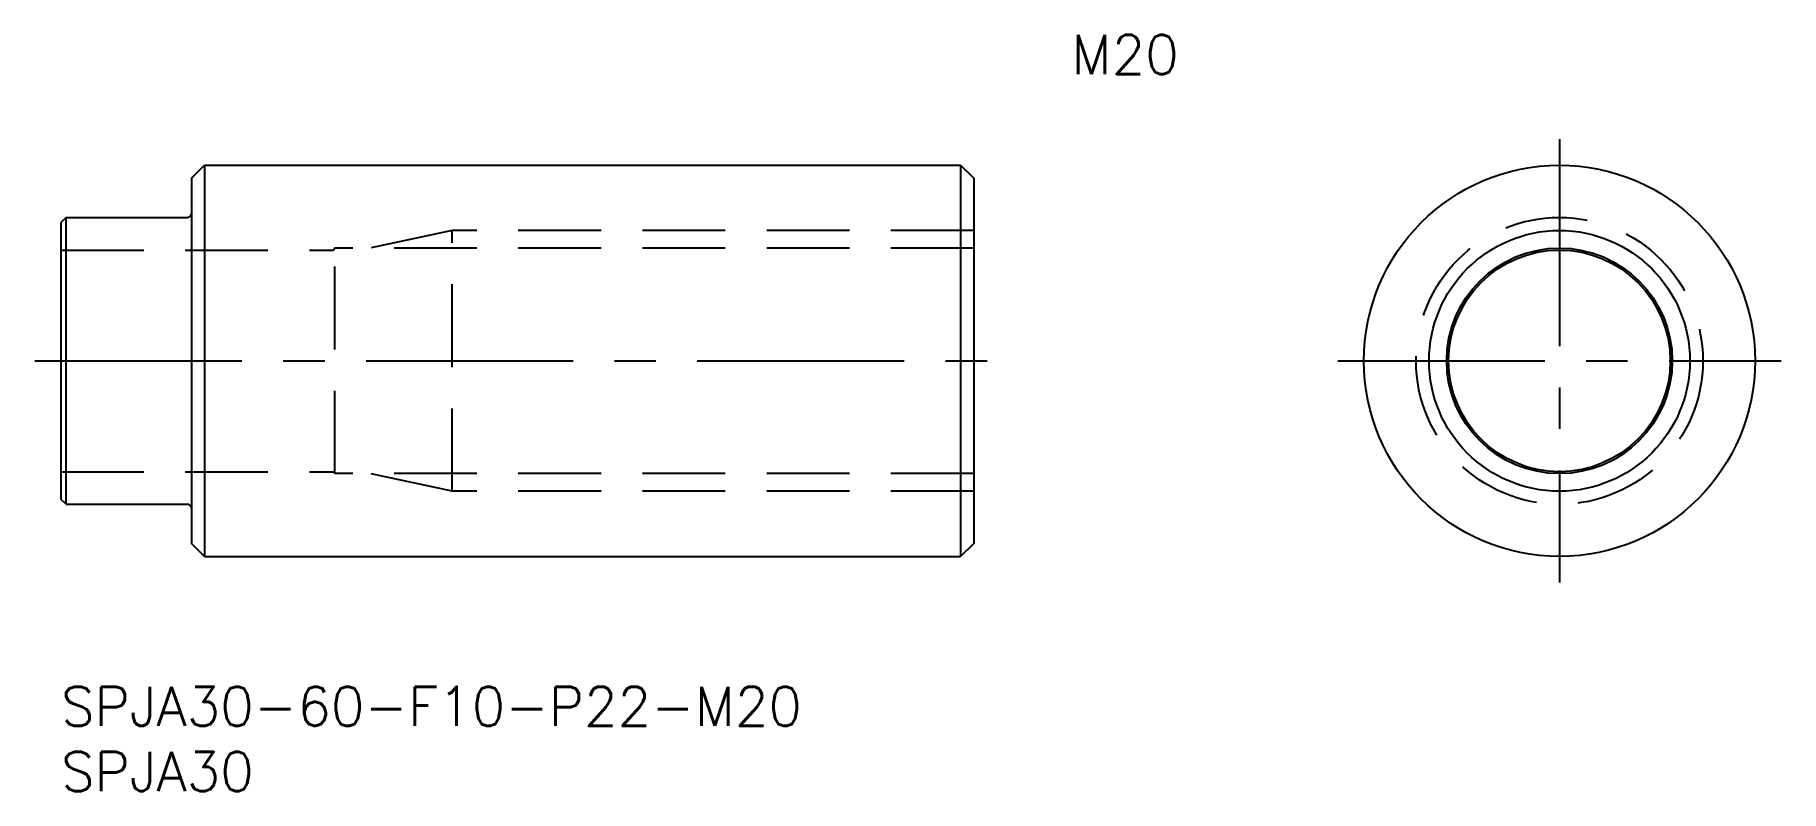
# Model space of a CAD drawing. Extents: x -2 to 132, y -8 to 50.
import ezdxf

# ---------------------------------------------------------------- set-up
doc = ezdxf.new("R2010")
doc.units = 0
doc.header["$LTSCALE"] = 0.5
doc.linetypes.add('CENTER', pattern=[50.8, 31.75, -6.35, 6.35, -6.35])
doc.linetypes.add('DASHED', pattern=[19.05, 12.7, -6.35])
for name, color, linetype in [('MSM_CENTER', 1, 'CENTER'), ('MSM_CONTINUOUS', 7, 'CONTINUOUS'), ('MSM_DASHED', 4, 'DASHED'), ('MSM_NARROW', 5, 'CONTINUOUS'), ('MSM_PART_NUMBER', 7, 'CONTINUOUS')]:
    doc.layers.add(name, color=color, linetype=linetype)
doc.styles.get("Standard").update_dxf_attribs({"font": 'txt.shx', "height": 3, "bigfont": 'bigfont.shx'})

# ---------------------------------------------------------------- blocks, each defined once
blk = doc.blocks.new('*U4')
at = {"layer": 'MSM_PART_NUMBER'}
blk.add_text('SPJA30-60-F10-P22-M20', height=3, dxfattribs=at).set_placement((0, -3))
blk = doc.blocks.new('*U5')
at = {"layer": 'MSM_PART_NUMBER'}
blk.add_text('SPJA30', height=3, dxfattribs=at).set_placement((0, -8))
blk = doc.blocks.new('*U6')
at = {"layer": 'MSM_PART_NUMBER'}
blk.add_text('M20', height=3, dxfattribs=at).set_placement((77.5, 47))

msp = doc.modelspace()

# ---------------------------------------------------------------- linework, layer by layer
at = {"layer": 'MSM_CENTER'}
for p, q in [((114.93, 42), (114.93, 8)), ((-2, 25), (72, 25)), ((97.93, 25), (131.93, 25))]:
    msp.add_line(p, q, dxfattribs=at)
at = {"layer": 'MSM_CONTINUOUS'}
for p, q in [((10, 39), (11, 40)), ((10, 39), (10, 11)), ((11, 40), (69, 40)), ((11, 40), (11, 10)), ((69, 40), (69, 10)), ((69, 40), (70, 39)), ((70, 39), (70, 11)), ((0.4, 36), (0, 35.6)), ((0, 35.6), (0, 14.4)), ((0.4, 36), (9.7, 36)), ((0.4, 14), (0.4, 36)), ((0.4, 14), (0, 14.4)), ((0.4, 14), (9.7, 14)), ((11, 10), (10, 11)), ((70, 11), (69, 10)), ((11, 10), (69, 10))]:
    msp.add_line(p, q, dxfattribs=at)
for radius in [15, 8.65, 8.5]:
    msp.add_circle((114.93, 25), radius, dxfattribs=at)
for centre, start, end in [((9.7, 36.3), 270, 0), ((9.7, 13.7), 0, 90)]:
    msp.add_arc(centre, 0.3, start, end, dxfattribs=at)
at = {"layer": 'MSM_DASHED'}
for p, q in [((30, 35), (23.75, 33.65)), ((70, 35), (30, 35)), ((30, 15), (30, 35)), ((0, 33.5), (20.91, 33.5)), ((20.99, 33.65), (20.91, 33.5)), ((70, 33.65), (20.99, 33.65)), ((20.99, 16.35), (20.99, 33.65)), ((0, 16.5), (20.91, 16.5)), ((20.99, 16.35), (20.91, 16.5)), ((70, 16.35), (20.99, 16.35)), ((30, 15), (23.75, 16.35)), ((70, 15), (30, 15))]:
    msp.add_line(p, q, dxfattribs=at)
msp.add_circle((114.93, 25), 11, dxfattribs=at)
at = {"layer": 'MSM_NARROW'}
msp.add_circle((114.93, 25), 10, dxfattribs=at)

# ---------------------------------------------------------------- block references
at = {"layer": 'MSM_CONTINUOUS'}
for name in ['*U6', '*U4', '*U5']:
    msp.add_blockref(name, (0, 0), dxfattribs=at)

doc.saveas('drawing.dxf')
